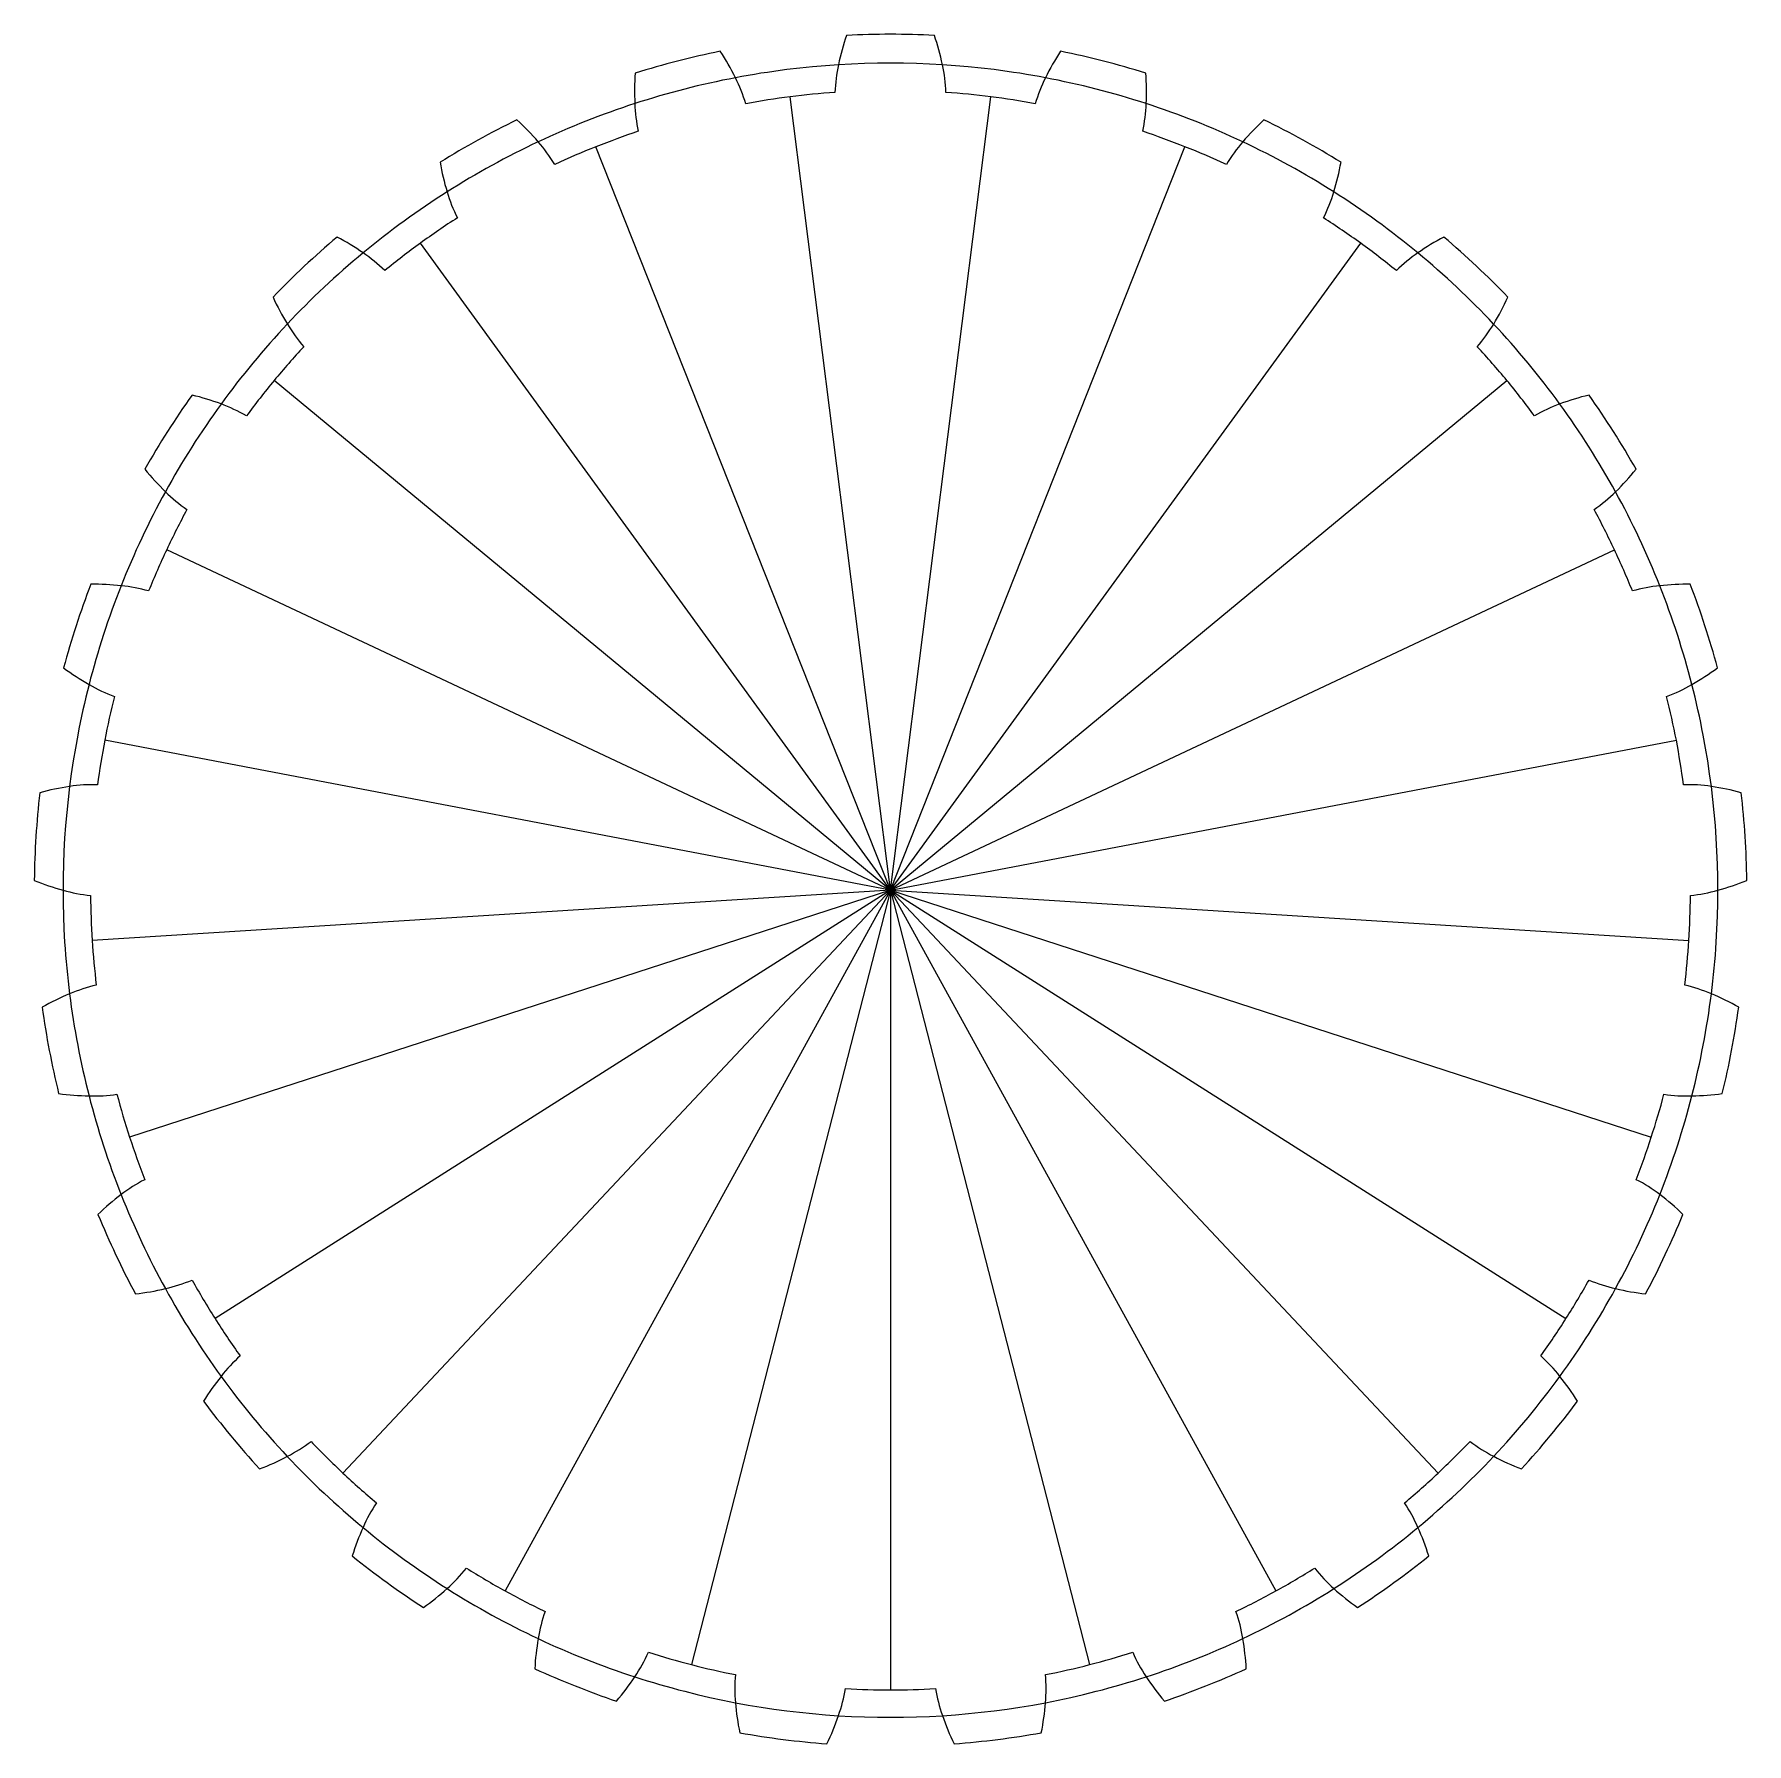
# Model space of a CAD drawing. Header units: millimetres. Extents: x 860 to 2075, y 194 to 1408.
import ezdxf

# ---------------------------------------------------------------- set-up
doc = ezdxf.new("R2010")
doc.units = ezdxf.units.MM

msp = doc.modelspace()

# ---------------------------------------------------------------- linework, layer by layer
for q in [(1396.3, 1363.9), (1538.7, 1363.9), (1258.4, 1328.4), (1676.6, 1328.4), (1133.7, 1259.9), (1801.4, 1259.9), (1029.9, 1162.4), (1905.2, 1162.4), (953.6, 1042.2), (1981.5, 1042.2), (909.6, 906.8), (2025.5, 906.8), (900.7, 764.7), (927.3, 624.8), (988, 496), (1078.7, 386.3), (1193.9, 302.6), (1326.3, 250.2), (1467.5, 232.3), (1608.8, 250.2), (1741.2, 302.6), (1856.4, 386.3), (1947.1, 496), (2007.7, 624.8), (2034.4, 764.7)]:
    msp.add_line((1467.5, 800.3), q)
for points in [[(1538.7, 1363.9, 0.014058), (1506.9, 1367, 0.045251), (1504.4, 1386.7, 0.031094), (1498.7, 1407.5, 0.025674), (1436.3, 1407.5, 0.031094), (1430.6, 1386.7, 0.045251), (1428.1, 1367, 0.014058), (1396.3, 1363.9)], [(1396.3, 1363.9, 0.014058), (1364.8, 1359, 0.045251), (1357.4, 1377.4, 0.031094), (1346.7, 1396.2, 0.025674), (1286.3, 1380.7, 0.031094), (1286, 1359.1, 0.045251), (1288.4, 1339.4, 0.014058), (1258.4, 1328.4)], [(1676.6, 1328.4, 0.014058), (1646.6, 1339.4, 0.045251), (1649.1, 1359.1, 0.031094), (1648.8, 1380.7, 0.025674), (1588.3, 1396.2, 0.031094), (1577.6, 1377.4, 0.045251), (1570.3, 1359, 0.014058), (1538.7, 1363.9)], [(1258.4, 1328.4, 0.014058), (1229.1, 1315.9, 0.045251), (1217.4, 1331.9, 0.031094), (1202.3, 1347.5, 0.025674), (1147.7, 1317.4, 0.031094), (1152.7, 1296.4, 0.045251), (1160, 1277.9, 0.014058), (1133.7, 1259.9)], [(1801.4, 1259.9, 0.014058), (1775, 1277.9, 0.045251), (1782.3, 1296.4, 0.031094), (1787.4, 1317.4, 0.025674), (1732.7, 1347.5, 0.031094), (1717.7, 1331.9, 0.045251), (1706, 1315.9, 0.014058), (1676.6, 1328.4)], [(1133.7, 1259.9, 0.014058), (1108.4, 1240.4, 0.045251), (1093, 1253, 0.031094), (1074.6, 1264.3, 0.025674), (1029.1, 1221.6, 0.031094), (1039.3, 1202.5, 0.045251), (1050.9, 1186.4, 0.014058), (1029.9, 1162.4)], [(1905.2, 1162.4, 0.014058), (1884.1, 1186.4, 0.045251), (1895.8, 1202.5, 0.031094), (1905.9, 1221.6, 0.025674), (1860.4, 1264.3, 0.031094), (1842, 1253, 0.045251), (1826.7, 1240.4, 0.014058), (1801.4, 1259.9)], [(1029.9, 1162.4, 0.014058), (1010.2, 1137.2, 0.045251), (992.2, 1145.7, 0.031094), (971.6, 1152, 0.025674), (938.1, 1099.3, 0.031094), (952.7, 1083.4, 0.045251), (968, 1070.7, 0.014058), (953.6, 1042.2)], [(1981.5, 1042.2, 0.014058), (1967.1, 1070.7, 0.045251), (1982.4, 1083.4, 0.031094), (1996.9, 1099.3, 0.025674), (1963.5, 1152, 0.031094), (1942.8, 1145.7, 0.045251), (1924.8, 1137.2, 0.014058), (1905.2, 1162.4)], [(953.6, 1042.2, 0.014058), (940.8, 1012.9, 0.045251), (921.3, 1016.6, 0.031094), (899.7, 1017.6, 0.025674), (880.4, 958.3, 0.031094), (898.5, 946.4, 0.045251), (916.5, 938, 0.014058), (909.6, 906.8)], [(2025.5, 906.8, 0.014058), (2018.6, 938, 0.045251), (2036.6, 946.4, 0.031094), (2054.7, 958.3, 0.025674), (2035.4, 1017.6, 0.031094), (2013.8, 1016.6, 0.045251), (1994.3, 1012.9, 0.014058), (1981.5, 1042.2)], [(909.6, 906.8, 0.014058), (904.5, 875.2, 0.045251), (884.7, 874, 0.031094), (863.5, 869.6, 0.025674), (859.6, 807.3, 0.031094), (880, 800.3, 0.045251), (899.5, 796.6, 0.014058), (900.7, 764.7)], [(2034.4, 764.7, 0.014058), (2035.5, 796.6, 0.045251), (2055, 800.3, 0.031094), (2075.5, 807.3, 0.025674), (2071.6, 869.6, 0.031094), (2050.4, 874, 0.045251), (2030.6, 875.2, 0.014058), (2025.5, 906.8)], [(900.7, 764.7, 0.014058), (903.6, 732.9, 0.045251), (884.7, 726.7, 0.031094), (865.2, 717.2, 0.025674), (876.9, 655.9, 0.031094), (898.5, 654.2, 0.045251), (918.3, 655.4, 0.014058), (927.3, 624.8)], [(2007.7, 624.8, 0.014058), (2016.7, 655.4, 0.045251), (2036.6, 654.2, 0.031094), (2058.1, 655.9, 0.025674), (2069.8, 717.2, 0.031094), (2050.4, 726.7, 0.045251), (2031.5, 732.9, 0.014058), (2034.4, 764.7)], [(927.3, 624.8, 0.014058), (938, 594.7, 0.045251), (921.3, 584.1, 0.031094), (904.8, 570, 0.025674), (931.4, 513.6, 0.031094), (952.7, 517.3, 0.045251), (971.6, 523.4, 0.014058), (988, 496)], [(1947.1, 496, 0.014058), (1963.5, 523.4, 0.045251), (1982.4, 517.3, 0.031094), (2003.7, 513.6, 0.025674), (2030.2, 570, 0.031094), (2013.8, 584.1, 0.045251), (1997, 594.7, 0.014058), (2007.7, 624.8)], [(988, 496, 0.014058), (1005.8, 469.5, 0.045251), (992.2, 455, 0.031094), (979.8, 437.3, 0.025674), (1019.6, 389.3, 0.031094), (1039.3, 398.2, 0.045251), (1056.1, 408.8, 0.014058), (1078.7, 386.3)], [(1856.4, 386.3, 0.014058), (1879, 408.8, 0.045251), (1895.8, 398.2, 0.031094), (1915.5, 389.3, 0.025674), (1955.3, 437.3, 0.031094), (1942.8, 455, 0.045251), (1929.2, 469.5, 0.014058), (1947.1, 496)], [(1078.7, 386.3, 0.014058), (1102.6, 365.1, 0.045251), (1093, 347.7, 0.031094), (1085.4, 327.4, 0.025674), (1135.9, 290.8, 0.031094), (1152.7, 304.3, 0.045251), (1166.4, 318.8, 0.014058), (1193.9, 302.6)], [(1741.2, 302.6, 0.014058), (1768.7, 318.8, 0.045251), (1782.3, 304.3, 0.031094), (1799.2, 290.8, 0.025674), (1849.7, 327.4, 0.031094), (1842, 347.7, 0.045251), (1832.5, 365.1, 0.014058), (1856.4, 386.3)], [(1193.9, 302.6, 0.014058), (1222.3, 288, 0.045251), (1217.4, 268.7, 0.031094), (1215, 247.3, 0.025674), (1273, 224.3, 0.031094), (1286, 241.6, 0.045251), (1295.6, 259, 0.014058), (1326.3, 250.2)], [(1608.8, 250.2, 0.014058), (1639.5, 259, 0.045251), (1649.1, 241.6, 0.031094), (1662, 224.3, 0.025674), (1720.1, 247.3, 0.031094), (1717.7, 268.7, 0.045251), (1712.8, 288, 0.014058), (1741.2, 302.6)], [(1326.3, 250.2, 0.014058), (1357.4, 243.1, 0.045251), (1357.4, 223.2, 0.031094), (1360.5, 201.8, 0.025674), (1422.4, 194, 0.031094), (1430.6, 214, 0.045251), (1435.6, 233.2, 0.014058), (1467.5, 232.3)], [(1467.5, 232.3, 0.014058), (1499.5, 233.2, 0.045251), (1504.4, 214, 0.031094), (1512.7, 194, 0.025674), (1574.6, 201.8, 0.031094), (1577.6, 223.2, 0.045251), (1577.6, 243.1, 0.014058), (1608.8, 250.2)]]:
    msp.add_lwpolyline(points, format="xyb")
at = {"color": 1}
for start, end in [(82.8, 97.2), (97.2, 111.6), (68.4, 82.8), (111.6, 126), (54, 68.4), (126, 140.4), (39.6, 54), (140.4, 154.8), (25.2, 39.6), (154.8, 169.2), (10.8, 25.2), (169.2, 183.6), (356.4, 10.8), (183.6, 198), (342, 356.4), (198, 212.4), (327.6, 342), (212.4, 226.8), (313.2, 327.6), (226.8, 241.2), (298.8, 313.2), (241.2, 255.6), (284.4, 298.8), (255.6, 270), (270, 284.4)]:
    msp.add_arc((1467.5, 800.3), 587.5, start, end, dxfattribs=at)

doc.saveas('drawing.dxf')
